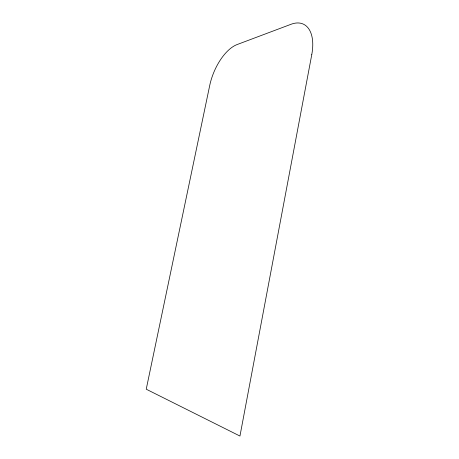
<?xml version="1.0" encoding="UTF-8"?>
<svg xmlns="http://www.w3.org/2000/svg" width="459" height="459" viewBox="0 0 459 459"><rect width="100%" height="100%" fill="white"/><g stroke="black" fill="none" stroke-linecap="round" stroke-linejoin="round"><path stroke-width="0.69" d="M311.77 54.655L239.954 436.05L146.232 389.203L209.706 85.535A37.942 18.48 -67.4 0 1 237.085 44.563L291.069 24.27A43.112 23.013 -64.5 0 1 311.77 54.655"/></g></svg>
